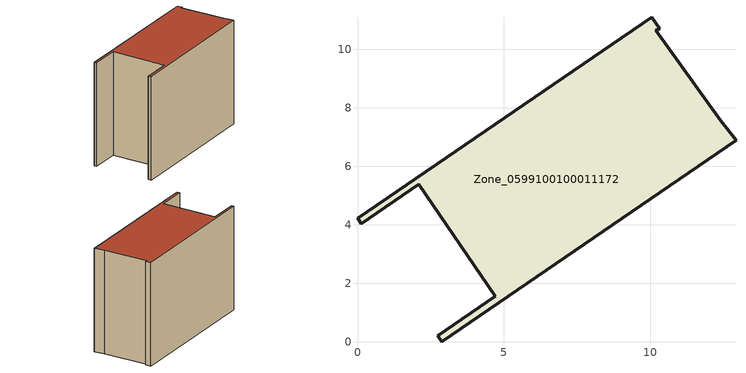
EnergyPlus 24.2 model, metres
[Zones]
Zone_0599100100011172
 floor ground (C_G): 10.19,10.64 12.42,7.56 12.93,6.89 2.88,0 2.74,0.21 4.7,1.55 2.1,5.38 0.12,4.04 0,4.22 10.06,11.1 10.33,10.7 z0
 wall outside (C_F): 0,4.22 0.12,4.04 2.1,5.38 4.7,1.55 2.74,0.21 2.88,0 12.93,6.89 12.42,7.56 10.19,10.64 10.33,10.7 10.06,11.1 0,4.22 z0:8.74
 roof outside (C_R): 10.33,10.7 10.06,11.1 0,4.22 0.12,4.04 2.1,5.38 4.7,1.55 2.74,0.21 2.88,0 12.93,6.89 12.42,7.56 10.19,10.64 z8.74
[BUILDING]
Pand.0599100100011172: North Axis=0; Terrain=City; Loads Convergence Tolerance Value=0.04; Temperature Convergence Tolerance Value=0.4; Solar Distribution=FullExterior; Maximum Number of Warmup Days=25; Minimum Number of Warmup Days=1
[Site:Location]
Rotterdam.The.Hague.AP_ZH_NLD Design_Conditions: Latitude=51.96; Longitude=4.45; Time Zone=1; Elevation=-4.5
[SITE:GROUNDTEMPERATURE:BUILDINGSURFACE]
18, 18, 18, 18, 18, 18, 18, 18, 18, 18, 18, 18
[MATERIAL] Thermal Absorptance=0.9; Solar Absorptance=0.7; Visible Absorptance=0.7
Name | Roughness | Thickness | Conductivity | Density | Specific Heat
G.TI.2015-2018 | MediumSmooth | 0.15 | 0.0428571 | 540 | 1210
F.TI.2015-2018 | Rough | 0.3 | 0.0666667 | 1920 | 840
R.TI.2015-2018 | MediumRough | 0.2 | 0.0333333 | 1500 | 1000
[CONSTRUCTION]
C_G: G.TI.2015-2018
C_F: F.TI.2015-2018
C_R: R.TI.2015-2018
[ZONE]
Zone_0599100100011172: Type=1; Multiplier=1; Ceiling Height=Autocalculate; Volume=Autocalculate; Floor Area=autocalculate; Part of Total Floor Area=Yes
[ZONEINFILTRATION:DESIGNFLOWRATE]
Infil_Zone_0599100100011172: Zone or ZoneList or Space or SpaceList=Zone_0599100100011172; Schedule=AlwaysOn; Design Flow Rate Calculation Method=Flow/Area; Flow Rate per Floor Area=0.0015; Constant Term Coefficient=1; Temperature Term Coefficient=0; Velocity Term Coefficient=0; Velocity Squared Term Coefficient=0
[HVACTEMPLATE:ZONE:IDEALLOADSAIRSYSTEM]
Zone_0599100100011172: Maximum Heating Supply Air Temperature=50; Minimum Cooling Supply Air Temperature=13; Maximum Heating Supply Air Humidity Ratio=0.0156; Minimum Cooling Supply Air Humidity Ratio=0.0077; Heating Limit=NoLimit; Cooling Limit=NoLimit; Dehumidification Control Type=ConstantSensibleHeatRatio; Cooling Sensible Heat Ratio=0.7; Dehumidification Setpoint=60; Humidification Control Type=None; Humidification Setpoint=30; Outdoor Air Method=None; Outdoor Air Flow Rate per Person=0.00944; Outdoor Air Flow Rate per Zone Floor Area=0; Outdoor Air Flow Rate per Zone=0; Demand Controlled Ventilation Type=None; Outdoor Air Economizer Type=NoEconomizer; Heat Recovery Type=None; Sensible Heat Recovery Effectiveness=0.7; Latent Heat Recovery Effectiveness=0.65
[ZONECONTROL:THERMOSTAT]
ThermostatControl_Zone_0599100100011172: Zone or ZoneList=Zone_0599100100011172; Control Type Schedule=DualSetpointControlType; Control 1=Thermostat_Zone_0599100100011172; Temperature Difference Between Cutout And Setpoint=0
[THERMOSTATSETPOINT:DUALSETPOINT]
Thermostat_Zone_0599100100011172: Heating Setpoint Temperature Schedule=HeatingSetpoint_Zone_0599100100011172; Cooling Setpoint Temperature Schedule=CoolingSetpoint_Zone_0599100100011172
[SCHEDULE:COMPACT]
HeatingSetpoint_Zone_0599100100011172: Through: 12/31, For: AllDays, Until: 24:00, 21
CoolingSetpoint_Zone_0599100100011172: Through: 12/31, For: AllDays, Until: 24:00, 24
DualSetpointControlType: Through: 12/31, For: AllDays, Until: 24:00, 4
AlwaysOn: Through: 12/31, For: AllDays, Until: 24:00, 1
